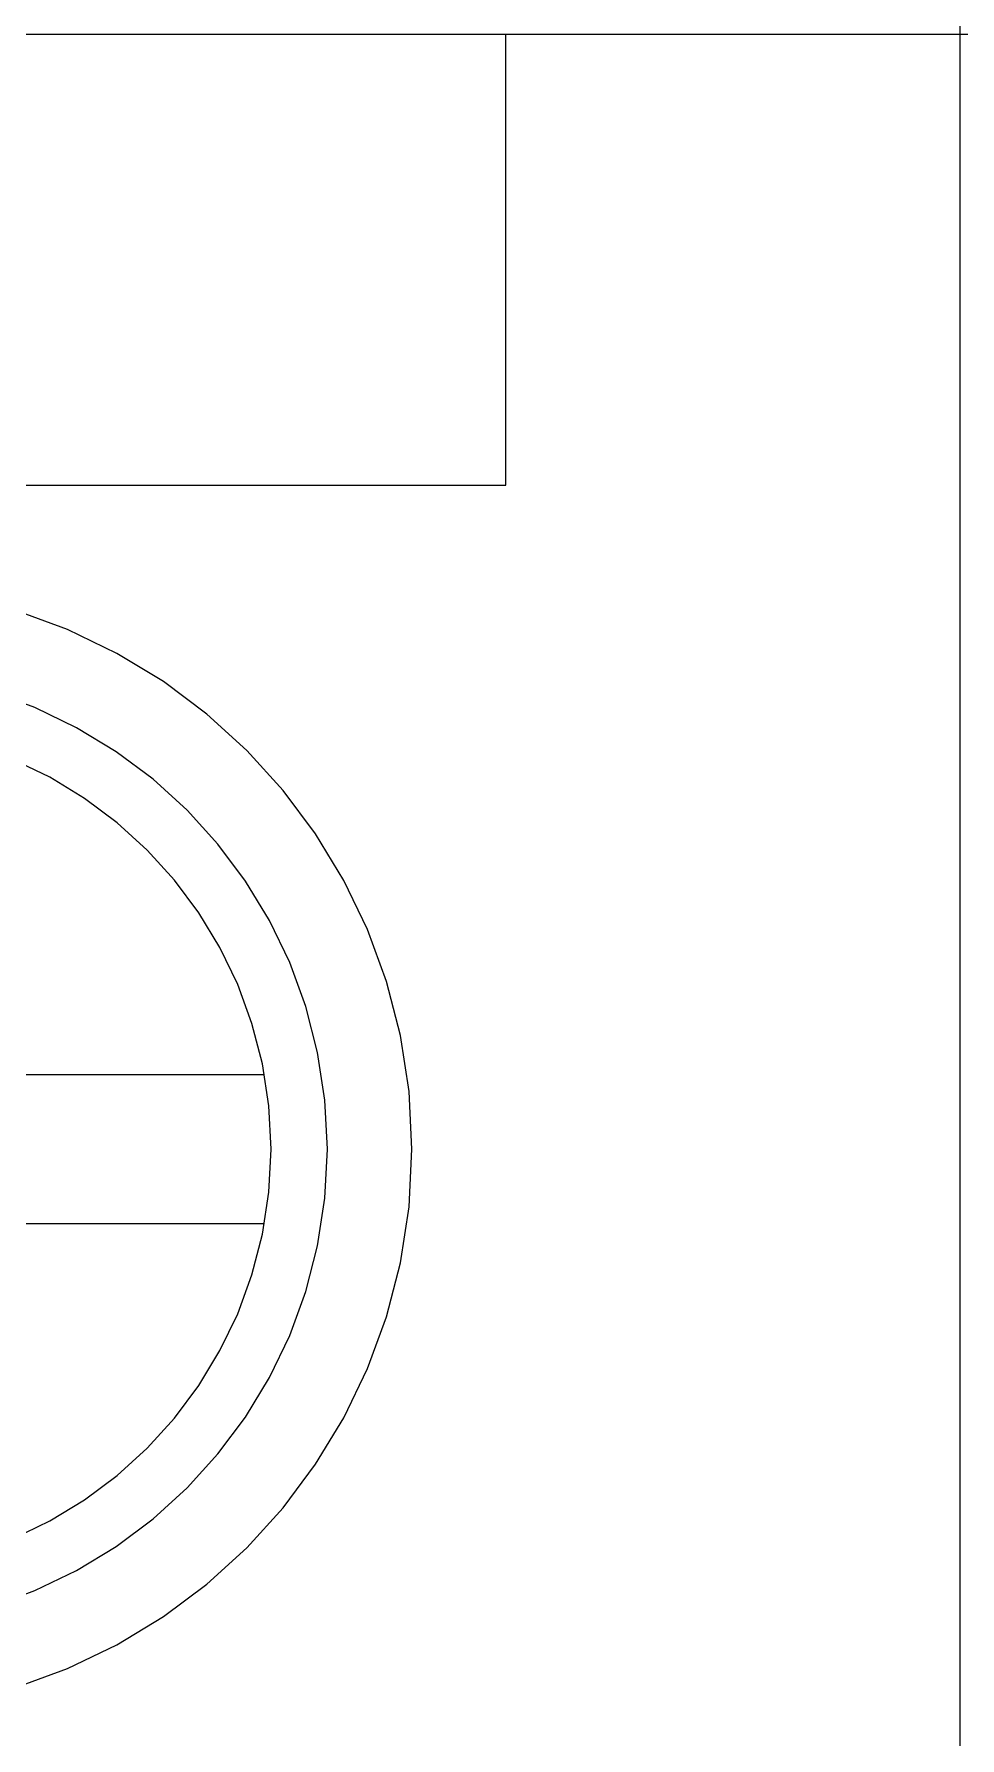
# Model space of a CAD drawing. Header units: millimetres. Extents: x -208796 to -83323, y 30910 to 103951.
# Drawn here: x -100267.62 to -100260.13, y 36501 to 36514.77 of the extents above; entities that cross this region are included whole.
import ezdxf

# ---------------------------------------------------------------- set-up
doc = ezdxf.new("R2010")
doc.units = ezdxf.units.MM
doc.header["$LTSCALE"] = 3

# ---------------------------------------------------------------- blocks, each defined once
blk = doc.blocks.new('*U99')
for p, q in [((-8.986, 79.4816), (-8.986, 0)), ((-26.958, 16.7063), (-8.986, 16.7063)), ((-12.6563, 13.0613), (-12.6563, 16.7063)), ((-8.986, 16.7063), (8.986, 16.7063)), ((5.3157, 13.0613), (5.3157, 16.7063)), ((-23.2876, 13.0613), (-12.6563, 13.0613)), ((-5.3156, 13.0613), (5.3157, 13.0613)), ((-16.1986, 11.8934), (-16.6173, 12.0467)), ((1.7734, 11.8934), (1.3547, 12.0467)), ((-15.8004, 11.7016), (-16.1986, 11.8934)), ((2.1716, 11.7016), (1.7734, 11.8934)), ((-15.4247, 11.4734), (-15.8004, 11.7016)), ((2.5473, 11.4734), (2.1716, 11.7016)), ((-15.074, 11.2111), (-15.4247, 11.4734)), ((2.898, 11.2111), (2.5473, 11.4734)), ((-16.4646, 11.2636), (-16.8205, 11.3939)), ((1.5074, 11.2636), (1.1515, 11.3939)), ((-16.1262, 11.1006), (-16.4646, 11.2636)), ((-14.7503, 10.9169), (-15.074, 11.2111)), ((1.8458, 11.1006), (1.5074, 11.2636)), ((3.2217, 10.9169), (2.898, 11.2111)), ((-15.8069, 10.9065), (-16.1262, 11.1006)), ((2.1651, 10.9065), (1.8458, 11.1006)), ((-15.5087, 10.6836), (-15.8069, 10.9065)), ((-14.4564, 10.5934), (-14.7503, 10.9169)), ((2.4633, 10.6836), (2.1651, 10.9065)), ((3.5156, 10.5934), (3.2217, 10.9169)), ((-16.3434, 10.6999), (-16.642, 10.8437)), ((1.6286, 10.6999), (1.33, 10.8437)), ((-16.0615, 10.5287), (-16.3434, 10.6999)), ((-15.2336, 10.4336), (-15.5087, 10.6836)), ((1.9105, 10.5287), (1.6286, 10.6999)), ((2.7384, 10.4336), (2.4633, 10.6836)), ((-15.7984, 10.3321), (-16.0615, 10.5287)), ((-14.194, 10.2426), (-14.4564, 10.5934)), ((2.1736, 10.3321), (1.9105, 10.5287)), ((3.778, 10.2426), (3.5156, 10.5934)), ((-15.5557, 10.1114), (-15.7984, 10.3321)), ((-14.9837, 10.1587), (-15.2336, 10.4336)), ((2.4163, 10.1114), (2.1736, 10.3321)), ((2.9883, 10.1587), (2.7384, 10.4336)), ((-13.9658, 9.867), (-14.194, 10.2426)), ((4.0062, 9.867), (3.778, 10.2426)), ((-15.3352, 9.8689), (-15.5557, 10.1114)), ((-14.7607, 9.8605), (-14.9837, 10.1587)), ((2.6368, 9.8689), (2.4163, 10.1114)), ((3.2113, 9.8605), (2.9883, 10.1587)), ((-15.1385, 9.6058), (-15.3352, 9.8689)), ((-14.5668, 9.5413), (-14.7607, 9.8605)), ((-13.7738, 9.4686), (-13.9658, 9.867)), ((2.8335, 9.6058), (2.6368, 9.8689)), ((3.4052, 9.5413), (3.2113, 9.8605)), ((4.1982, 9.4686), (4.0062, 9.867)), ((-14.9674, 9.3241), (-15.1385, 9.6058)), ((-14.4036, 9.2026), (-14.5668, 9.5413)), ((3.0046, 9.3241), (2.8335, 9.6058)), ((3.5684, 9.2026), (3.4052, 9.5413)), ((-13.6207, 9.0501), (-13.7738, 9.4686)), ((4.3513, 9.0501), (4.1982, 9.4686)), ((-14.8234, 9.0253), (-14.9674, 9.3241)), ((3.1486, 9.0253), (3.0046, 9.3241)), ((-14.2734, 8.8468), (-14.4036, 9.2026)), ((3.6986, 8.8468), (3.5684, 9.2026)), ((-14.7087, 8.7114), (-14.8234, 9.0253)), ((-13.5083, 8.6134), (-13.6207, 9.0501)), ((3.2633, 8.7114), (3.1486, 9.0253)), ((4.4637, 8.6134), (4.3513, 9.0501)), ((-14.1779, 8.4756), (-14.2734, 8.8468)), ((3.7941, 8.4756), (3.6986, 8.8468)), ((-14.6244, 8.3839), (-14.7087, 8.7114)), ((3.3476, 8.3839), (3.2633, 8.7114)), ((-13.4393, 8.161), (-13.5083, 8.6134)), ((4.5327, 8.161), (4.4637, 8.6134)), ((-14.1193, 8.0911), (-14.1779, 8.4756)), ((3.8527, 8.0911), (3.7941, 8.4756)), ((-17.1864, 8.2986), (-14.6085, 8.2986)), ((-14.5725, 8.0446), (-14.6244, 8.3839)), ((0.7856, 8.2986), (3.3635, 8.2986)), ((3.3995, 8.0446), (3.3476, 8.3839)), ((-13.4157, 7.695), (-13.4393, 8.161)), ((4.5563, 7.695), (4.5327, 8.161)), ((-14.5548, 7.695), (-14.5725, 8.0446)), ((-14.0992, 7.695), (-14.1193, 8.0911)), ((3.4172, 7.695), (3.3995, 8.0446)), ((3.8728, 7.695), (3.8527, 8.0911)), ((-14.5725, 7.3457), (-14.5548, 7.695)), ((-14.5548, 7.695), (-14.5548, 7.695)), ((-14.1193, 7.2992), (-14.0992, 7.695)), ((-14.0992, 7.695), (-14.0992, 7.695)), ((-13.4393, 7.2293), (-13.4157, 7.695)), ((-13.4157, 7.695), (-13.4157, 7.695)), ((3.3995, 7.3457), (3.4172, 7.695)), ((3.4172, 7.695), (3.4172, 7.695)), ((3.8527, 7.2992), (3.8728, 7.695)), ((3.8728, 7.695), (3.8728, 7.695)), ((4.5327, 7.2293), (4.5563, 7.695)), ((4.5563, 7.695), (4.5563, 7.695)), ((-14.6244, 7.0064), (-14.5725, 7.3457)), ((-14.1779, 6.9146), (-14.1193, 7.2992)), ((3.3476, 7.0064), (3.3995, 7.3457)), ((3.7941, 6.9146), (3.8527, 7.2992)), ((-13.5083, 6.7768), (-13.4393, 7.2293)), ((4.4637, 6.7768), (4.5327, 7.2293)), ((-14.6085, 7.0914), (-17.1864, 7.0914)), ((3.3635, 7.0914), (0.7856, 7.0914)), ((-14.7087, 6.679), (-14.6244, 7.0064)), ((-14.2734, 6.5435), (-14.1779, 6.9146)), ((3.2633, 6.679), (3.3476, 7.0064)), ((3.6986, 6.5435), (3.7941, 6.9146)), ((-13.6207, 6.3403), (-13.5083, 6.7768)), ((4.3513, 6.3403), (4.4637, 6.7768)), ((-14.8234, 6.365), (-14.7087, 6.679)), ((3.1486, 6.365), (3.2633, 6.679)), ((-14.4036, 6.1876), (-14.2734, 6.5435)), ((3.5684, 6.1876), (3.6986, 6.5435)), ((-14.9674, 6.0664), (-14.8234, 6.365)), ((-13.7738, 5.9216), (-13.6207, 6.3403)), ((3.0046, 6.0664), (3.1486, 6.365)), ((4.1982, 5.9216), (4.3513, 6.3403)), ((-15.1385, 5.7845), (-14.9674, 6.0664)), ((-14.5668, 5.8492), (-14.4036, 6.1876)), ((2.8335, 5.7845), (3.0046, 6.0664)), ((3.4052, 5.8492), (3.5684, 6.1876)), ((-13.9658, 5.5234), (-13.7738, 5.9216)), ((4.0062, 5.5234), (4.1982, 5.9216)), ((-15.3352, 5.5214), (-15.1385, 5.7845)), ((-14.7607, 5.5299), (-14.5668, 5.8492)), ((2.6368, 5.5214), (2.8335, 5.7845)), ((3.2113, 5.5299), (3.4052, 5.8492)), ((-15.5557, 5.2787), (-15.3352, 5.5214)), ((-14.9837, 5.2317), (-14.7607, 5.5299)), ((-14.194, 5.1477), (-13.9658, 5.5234)), ((2.4163, 5.2787), (2.6368, 5.5214)), ((2.9883, 5.2317), (3.2113, 5.5299)), ((3.778, 5.1477), (4.0062, 5.5234)), ((-15.7984, 5.0582), (-15.5557, 5.2787)), ((2.1736, 5.0582), (2.4163, 5.2787)), ((-15.2336, 4.9566), (-14.9837, 5.2317)), ((-14.4564, 4.797), (-14.194, 5.1477)), ((2.7384, 4.9566), (2.9883, 5.2317)), ((3.5156, 4.797), (3.778, 5.1477)), ((-16.0615, 4.8615), (-15.7984, 5.0582)), ((1.9105, 4.8615), (2.1736, 5.0582)), ((-16.3434, 4.6904), (-16.0615, 4.8615)), ((-15.5087, 4.7067), (-15.2336, 4.9566)), ((1.6286, 4.6904), (1.9105, 4.8615)), ((2.4633, 4.7067), (2.7384, 4.9566)), ((-16.642, 4.5464), (-16.3434, 4.6904)), ((-15.8069, 4.4837), (-15.5087, 4.7067)), ((-14.7503, 4.4733), (-14.4564, 4.797)), ((1.33, 4.5464), (1.6286, 4.6904)), ((2.1651, 4.4837), (2.4633, 4.7067)), ((3.2217, 4.4733), (3.5156, 4.797)), ((-16.1262, 4.2898), (-15.8069, 4.4837)), ((-15.074, 4.1794), (-14.7503, 4.4733)), ((1.8458, 4.2898), (2.1651, 4.4837)), ((2.898, 4.1794), (3.2217, 4.4733)), ((-16.4646, 4.1266), (-16.1262, 4.2898)), ((1.5074, 4.1266), (1.8458, 4.2898)), ((-15.4247, 3.917), (-15.074, 4.1794)), ((2.5473, 3.917), (2.898, 4.1794)), ((-16.8205, 3.9964), (-16.4646, 4.1266)), ((1.1515, 3.9964), (1.5074, 4.1266)), ((-15.8004, 3.6888), (-15.4247, 3.917)), ((2.1716, 3.6888), (2.5473, 3.917)), ((-16.1986, 3.4968), (-15.8004, 3.6888)), ((1.7734, 3.4968), (2.1716, 3.6888)), ((-16.6173, 3.3437), (-16.1986, 3.4968)), ((1.3547, 3.3437), (1.7734, 3.4968))]:
    blk.add_line(p, q)

msp = doc.modelspace()

# ---------------------------------------------------------------- block references
for p in [(-100269.12, 36498.064), (-100251.148, 36498.064)]:
    msp.add_blockref('*U99', p)

doc.saveas('drawing.dxf')
